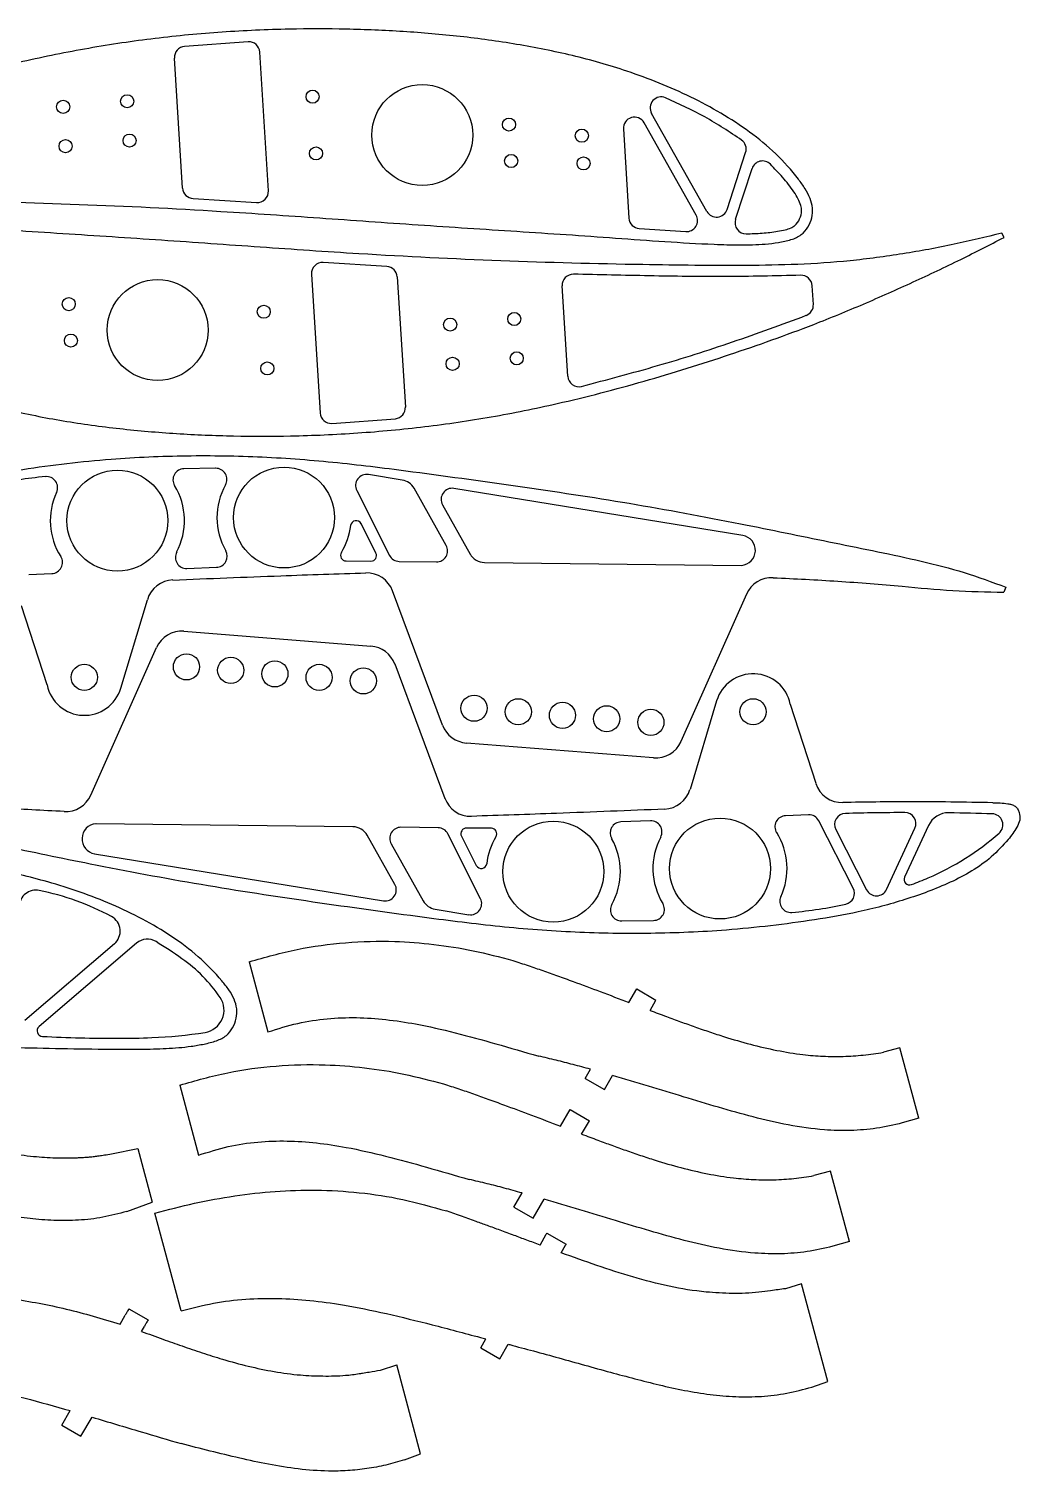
# Model space of a CAD drawing. Header units: inches. Extents: x -11.9 to 12, y -9.6 to 4.8.
# Drawn here: x 3.07 to 12, y -8.23 to 4.78 of the extents above; entities that cross this region are included whole.
import ezdxf

# ---------------------------------------------------------------- set-up
doc = ezdxf.new("R2010")
doc.units = ezdxf.units.IN
doc.header["$MEASUREMENT"] = 0

msp = doc.modelspace()

# ---------------------------------------------------------------- linework, layer by layer
at = {"color": 7, "linetype": 'Continuous', "lineweight": 25}
for p, q in [((5.043, 4.66), (4.469, 4.618)), ((5.226, 3.316), (5.148, 4.567)), ((4.452, 3.339), (4.379, 4.512)), ((9.084, 3.097), (8.614, 3.929)), ((9.18, 3.13), (8.681, 4.014)), ((8.427, 3.874), (8.477, 3.069)), ((9.362, 3.148), (9.529, 3.662)), ((9.438, 3.059), (9.587, 3.516)), ((4.546, 3.246), (5.119, 3.21)), ((8.57, 2.976), (8.99, 2.948)), ((11.859, 2.895), (11.838, 2.934)), ((6.294, 2.633), (5.721, 2.668)), ((5.614, 2.562), (5.692, 1.312)), ((6.388, 2.539), (6.461, 1.366)), ((7.926, 1.643), (7.875, 2.458)), ((10.14, 2.292), (10.129, 2.46)), ((5.797, 1.218), (6.371, 1.26)), ((4.75, 0.813), (4.464, 0.809)), ((6.433, 0.707), (6.129, 0.757)), ((6.023, 0.613), (6.317, 0.028)), ((6.829, 0.118), (6.54, 0.633)), ((9.503, 0.207), (6.899, 0.631)), ((6.796, 0.484), (7.045, 0.04)), ((6.195, 0.048), (6.062, 0.314)), ((4.49, -0.09), (4.758, -0.08)), ((5.926, -0.022), (6.15, -0.024)), ((6.406, -0.027), (6.741, -0.031)), ((7.174, -0.036), (9.491, -0.063)), ((3.066, -0.144), (3.272, -0.136)), ((11.876, -0.259), (11.856, -0.304)), ((3.895, -1.171), (4.134, -0.373)), ((6.797, -1.503), (6.345, -0.292)), ((9.537, -0.322), (8.946, -1.651)), ((3.23, -1.141), (3, -0.428)), ((4.464, -0.657), (6.15, -0.791)), ((3.625, -2.134), (4.216, -0.804)), ((6.365, -0.952), (6.817, -2.164)), ((9.267, -1.285), (9.028, -2.083)), ((9.932, -1.314), (10.162, -2.028)), ((8.698, -1.799), (7.011, -1.665)), ((10.096, -2.312), (9.89, -2.32)), ((5.988, -2.42), (3.671, -2.393)), ((6.756, -2.429), (6.421, -2.425)), ((7.236, -2.434), (7.012, -2.432)), ((8.672, -2.366), (8.404, -2.376)), ((10.5, -2.974), (10.189, -2.366)), ((10.342, -2.446), (10.62, -2.989)), ((10.8, -2.985), (11.056, -2.434)), ((11.177, -2.41), (10.962, -2.874)), ((6.366, -2.94), (6.117, -2.496)), ((6.333, -2.574), (6.622, -3.089)), ((7.139, -3.069), (6.844, -2.484)), ((6.967, -2.504), (7.1, -2.769)), ((3.659, -2.663), (6.263, -3.087)), ((6.729, -3.163), (7.033, -3.213)), ((8.412, -3.269), (8.698, -3.265)), ((3.837, -3.476), (3.029, -4.168)), ((4.036, -3.47), (3.158, -4.223)), ((5.052, -3.637), (5.222, -4.27)), ((8.477, -4.005), (8.547, -3.883)), ((8.547, -3.883), (8.72, -3.983)), ((8.667, -4.076), (8.72, -3.983)), ((10.921, -4.415), (10.771, -4.454)), ((11.091, -5.048), (10.921, -4.415)), ((8.082, -4.69), (8.129, -4.607)), ((8.255, -4.79), (8.328, -4.664)), ((4.426, -4.75), (4.596, -5.382)), ((8.082, -4.69), (8.255, -4.79)), ((7.861, -5.121), (7.947, -4.971)), ((7.947, -4.971), (8.12, -5.071)), ((8.05, -5.192), (8.12, -5.071)), ((11.091, -5.048), (10.942, -5.092)), ((3.81, -5.37), (4.049, -5.322)), ((4.049, -5.322), (4.178, -5.805)), ((10.295, -5.527), (10.145, -5.567)), ((10.465, -6.16), (10.295, -5.527)), ((7.44, -5.85), (7.513, -5.723)), ((3.949, -5.89), (4.178, -5.805)), ((7.44, -5.85), (7.613, -5.95)), ((7.613, -5.95), (7.712, -5.779)), ((4.438, -6.787), (4.202, -5.906)), ((7.675, -6.193), (7.731, -6.095)), ((7.737, -6.085), (7.91, -6.185)), ((7.865, -6.263), (7.904, -6.195)), ((10.465, -6.16), (10.316, -6.204)), ((10.033, -6.542), (9.888, -6.587)), ((10.269, -7.423), (10.033, -6.542)), ((3.888, -6.905), (3.934, -6.826)), ((3.967, -6.768), (4.141, -6.868)), ((4.081, -6.972), (4.107, -6.926)), ((7.137, -7.026), (7.187, -7.038)), ((7.14, -7.119), (7.187, -7.038)), ((7.14, -7.119), (7.313, -7.219)), ((7.313, -7.219), (7.389, -7.088)), ((6.236, -7.322), (6.383, -7.274)), ((6.598, -8.077), (6.383, -7.274)), ((10.126, -7.474), (10.269, -7.423)), ((3.362, -7.818), (3.438, -7.686)), ((3.535, -7.918), (3.635, -7.745)), ((3.362, -7.818), (3.535, -7.918)), ((6.452, -8.129), (6.598, -8.077))]:
    msp.add_line(p, q, dxfattribs=at)
for centre, radius in [((3.952, 4.124), 0.0591), ((5.624, 4.165), 0.0591), ((6.613, 3.819), 0.455), ((3.375, 4.073), 0.0591), ((7.395, 3.913), 0.0591), ((3.397, 3.719), 0.0591), ((3.974, 3.769), 0.0591), ((8.052, 3.813), 0.0591), ((5.655, 3.653), 0.0591), ((7.415, 3.585), 0.0591), ((8.068, 3.563), 0.0591), ((4.227, 2.06), 0.455), ((3.425, 2.294), 0.0591), ((5.184, 2.225), 0.0591), ((7.443, 2.16), 0.0591), ((6.865, 2.109), 0.0591), ((3.445, 1.965), 0.0591), ((7.465, 1.805), 0.0591), ((5.216, 1.714), 0.0591), ((6.887, 1.755), 0.0591), ((3.864, 0.341), 0.455), ((5.367, 0.369), 0.455), ((4.487, -0.978), 0.118), ((4.886, -1.009), 0.118), ((3.566, -1.072), 0.118), ((5.284, -1.041), 0.118), ((5.683, -1.073), 0.118), ((6.082, -1.104), 0.118), ((7.08, -1.351), 0.118), ((7.479, -1.383), 0.118), ((7.877, -1.415), 0.118), ((9.596, -1.383), 0.118), ((8.276, -1.446), 0.118), ((8.675, -1.478), 0.118), ((7.795, -2.825), 0.455), ((9.298, -2.797), 0.455)]:
    msp.add_circle(centre, radius, dxfattribs=at)
for centre, radius, start, end in [((4.479, 4.519), 0.1, 95.6174, 183.5577), ((5.048, 4.561), 0.1, 3.5577, 92.8442), ((8.768, 4.063), 0.1, 66.7293, 209.4208), ((8.527, 3.88), 0.1, 29.4208, 183.5577), ((9.434, 3.693), 0.1, 341.9531, 54.1126), ((9.682, 3.485), 0.1, 45.2859, 161.9531), ((4.552, 3.346), 0.1, 183.5577, 266.7145), ((5.126, 3.31), 0.1, 266.2438, 3.5577), ((9.267, 3.179), 0.1, 209.4208, 341.9531), ((8.577, 3.075), 0.1, 183.5577, 266.0903), ((8.996, 3.048), 0.1, 266.4857, 29.4208), ((9.533, 3.028), 0.1, 161.9531, 270.8162), ((5.714, 2.569), 0.1, 86.2438, 183.5577), ((6.288, 2.533), 0.1, 3.5577, 86.7145), ((7.975, 2.464), 0.1, 88.489, 183.5577), ((10.029, 2.454), 0.1, 3.5577, 92.523), ((10.04, 2.286), 0.1, 291.0812, 3.5577), ((8.025, 1.649), 0.1, 183.5577, 283.8499), ((5.792, 1.318), 0.1, 183.5577, 272.8442), ((6.361, 1.36), 0.1, 275.6174, 3.5577), ((4.465, 0.709), 0.1, 90.741, 211.4873), ((4.752, 0.713), 0.1, 330.7731, 90.741), ((3.598, -3.341), 4.097, 95.3626, 102.2446), ((3.225, 0.638), 0.1, 335.118, 95.3626), ((3.864, 0.341), 0.605, 331.987, 31.4873), ((5.367, 0.369), 0.605, 150.7731, 209.6429), ((6.112, 0.658), 0.1, 80.7435, 206.6861), ((6.409, 0.559), 0.15, 29.3332, 80.7435), ((3.864, 0.341), 0.605, 155.118, 212.3496), ((6.883, 0.533), 0.1, 80.7435, 209.3332), ((5.367, 0.369), 0.605, 328.7018, 353.1917), ((6.017, 0.291), 0.05, 26.6861, 173.1917), ((9.481, 0.073), 0.136, 274.1531, 80.7435), ((3.269, -0.036), 0.1, 272.1683, 32.3496), ((4.487, 0.01), 0.1, 151.987, 272.1683), ((4.754, 0.02), 0.1, 272.1683, 29.6429), ((5.927, 0.028), 0.05, 148.7018, 269.3332), ((6.151, 0.026), 0.05, 269.3332, 26.6861), ((6.407, 0.073), 0.1, 206.6861, 269.3332), ((6.742, 0.069), 0.1, 269.3332, 29.3332), ((7.175, 0.114), 0.15, 209.3332, 269.3332), ((6.111, -0.38), 0.25, 20.4741, 91.4423), ((4.374, -0.444), 0.25, 92.2181, 163.3004), ((9.765, -0.423), 0.25, 87.0327, 156.0344), ((4.444, -0.906), 0.25, 85.4607, 156.0344), ((6.131, -1.04), 0.25, 20.4741, 85.4607), ((9.596, -1.383), 0.343, 11.5962, 163.3004), ((3.566, -1.072), 0.343, 191.5962, 343.3004), ((7.031, -1.416), 0.25, 200.4741, 265.4607), ((8.718, -1.55), 0.25, 265.4607, 336.0344), ((10.4, -1.952), 0.25, 197.8796, 271.611), ((3.396, -2.033), 0.25, 267.0327, 336.0344), ((7.051, -2.076), 0.25, 200.4741, 271.4423), ((8.788, -2.011), 0.25, 272.2181, 343.3004), ((9.893, -2.42), 0.1, 92.1683, 212.3496), ((10.1, -2.412), 0.1, 27.1037, 92.1683), ((10.431, -2.4), 0.1, 91.6103, 207.1037), ((11.043, -24.161), 21.869, 90.205, 91.6103), ((10.965, -2.392), 0.1, 335.1037, 90.205), ((11.359, -2.494), 0.2, 89.1653, 155.1037), ((11.043, -24.161), 21.869, 88.1414, 89.1653), ((11.749, -2.403), 0.1, 311.1784, 88.1414), ((3.681, -2.529), 0.136, 94.1531, 260.7435), ((5.986, -2.57), 0.15, 29.3332, 89.3332), ((6.42, -2.525), 0.1, 89.3332, 209.3332), ((6.755, -2.529), 0.1, 26.6861, 89.3332), ((7.011, -2.482), 0.05, 89.3332, 206.6861), ((7.235, -2.484), 0.05, 328.7018, 89.3332), ((8.408, -2.476), 0.1, 92.1683, 209.6429), ((8.675, -2.466), 0.1, 331.987, 92.1683), ((7.795, -2.825), 0.605, 148.7018, 173.1917), ((7.795, -2.825), 0.605, 330.7731, 29.6429), ((9.298, -2.797), 0.605, 151.987, 211.4873), ((9.298, -2.797), 0.605, 335.118, 32.3496), ((10.226, -0.662), 2.413, 293.1701, 311.1784), ((7.145, -2.747), 0.05, 206.6861, 353.1917), ((3.129, -3.142), 0.15, 78.6678, 178), ((6.279, -2.989), 0.1, 260.7435, 29.3332), ((10.411, -3.02), 0.1, 282.2446, 27.1037), ((10.709, -2.943), 0.1, 207.1037, 335.1037), ((11.007, -2.895), 0.05, 155.1037, 290.8992), ((9.564, 0.886), 4.097, 290.8992, 293.1701), ((2.7, -5.282), 2.333, 61.5852, 78.6678), ((6.753, -3.015), 0.15, 209.3332, 260.7435), ((7.049, -3.114), 0.1, 260.7435, 26.6861), ((8.41, -3.169), 0.1, 150.7731, 270.741), ((8.697, -3.165), 0.1, 270.741, 31.4873), ((9.937, -3.093), 0.1, 155.118, 275.3626), ((9.564, 0.886), 4.097, 275.3626, 282.2446), ((3.739, -3.362), 0.15, 310.6113, 61.5852), ((4.134, -3.584), 0.15, 58.3644, 130.6113), ((1.819, -7.341), 4.563, 54.8466, 58.3644), ((3.654, -4.735), 1.376, 34.2797, 54.8466), ((4.623, -4.074), 0.203, 278.7902, 34.2797), ((3.19, -4.261), 0.05, 130.6113, 267.1537), ((4.001, -0.052), 4.273, 272.3157, 278.7902), ((3.873, 9.465), 13.793, 267.1537, 269.9792), ((3.871, 3.183), 7.511, 269.9792, 272.3157)]:
    msp.add_arc(centre, radius, start, end, dxfattribs=at)
for points, knots in [([(-0.999, 2.944), (-0.856, 2.979), (-0.562, 3.051), (-0.105, 3.135), (0.366, 3.198), (0.839, 3.229), (1.306, 3.238), (1.771, 3.235), (2.508, 3.225), (3.518, 3.199), (4.669, 3.142), (5.688, 3.072), (6.577, 3.008), (7.467, 2.951), (8.356, 2.892), (9.026, 2.84), (9.476, 2.826), (9.67, 2.83), (9.824, 2.849), (9.934, 2.87), (10.032, 2.912), (10.094, 2.987), (10.13, 3.07), (10.137, 3.162), (10.112, 3.251), (10.066, 3.338), (9.966, 3.476), (9.806, 3.655), (9.567, 3.851), (9.308, 4.019), (9.035, 4.165), (8.751, 4.29), (8.397, 4.421), (7.968, 4.542), (7.464, 4.642), (6.955, 4.712), (6.442, 4.756), (5.928, 4.777), (5.383, 4.777), (4.808, 4.752), (4.204, 4.695), (3.604, 4.606), (2.943, 4.472), (2.225, 4.286), (1.454, 4.045), (0.795, 3.81), (0.245, 3.586), (-0.197, 3.388), (-0.619, 3.188), (-0.89, 3.05), (-1.02, 2.984)], [0, 0, 0, 0, 0.018826, 0.039038, 0.059694, 0.079976, 0.099943, 0.119841, 0.139819, 0.194838, 0.2498, 0.288066, 0.326302, 0.36454, 0.402791, 0.440974, 0.450927, 0.460763, 0.465859, 0.470866, 0.475275, 0.479136, 0.483093, 0.486825, 0.490659, 0.494882, 0.499387, 0.512591, 0.525744, 0.539003, 0.552254, 0.565554, 0.578871, 0.600836, 0.622839, 0.644878, 0.666941, 0.689013, 0.711081, 0.737094, 0.763097, 0.789082, 0.815088, 0.849843, 0.88448, 0.919011, 0.939821, 0.960907, 0.981274, 1, 1, 1, 1]), ([(9.493, 3.774), (9.384, 3.846), (9.166, 3.992), (8.928, 4.1), (8.808, 4.155)], [0, 0, 0, 0, 0.497934, 1, 1, 1, 1]), ([(9.534, 2.928), (9.583, 2.93), (9.678, 2.932), (9.795, 2.946), (9.882, 2.963), (9.934, 2.977), (9.983, 3.007), (10.02, 3.06), (10.038, 3.126), (10.027, 3.188), (10.003, 3.246), (9.949, 3.333), (9.865, 3.438), (9.789, 3.517), (9.752, 3.556)], [0, 0, 0, 0, 0.130145, 0.255615, 0.318535, 0.367812, 0.401711, 0.470426, 0.536899, 0.580914, 0.637497, 0.705891, 0.854893, 1, 1, 1, 1]), ([(11.838, 2.934), (11.696, 2.9), (11.401, 2.827), (10.945, 2.744), (10.474, 2.68), (10.001, 2.649), (9.534, 2.641), (9.069, 2.643), (8.331, 2.653), (7.322, 2.679), (6.171, 2.737), (5.152, 2.807), (4.262, 2.871), (3.373, 2.928), (2.484, 2.987), (1.814, 3.039), (1.364, 3.053), (1.17, 3.048), (1.016, 3.03), (0.905, 3.009), (0.808, 2.967), (0.746, 2.892), (0.71, 2.808), (0.702, 2.717), (0.728, 2.628), (0.773, 2.541), (0.873, 2.403), (1.034, 2.223), (1.273, 2.028), (1.532, 1.859), (1.805, 1.714), (2.089, 1.588), (2.443, 1.458), (2.872, 1.337), (3.376, 1.236), (3.885, 1.167), (4.397, 1.123), (4.912, 1.102), (5.457, 1.102), (6.032, 1.127), (6.636, 1.184), (7.236, 1.272), (7.897, 1.406), (8.615, 1.593), (9.386, 1.834), (10.045, 2.068), (10.595, 2.293), (11.036, 2.49), (11.459, 2.69), (11.73, 2.828), (11.859, 2.895)], [0, 0, 0, 0, 0.0188263, 0.0390382, 0.0596943, 0.0799758, 0.0999433, 0.1198414, 0.1398194, 0.1948381, 0.2497998, 0.2880659, 0.3263018, 0.3645395, 0.4027908, 0.4409742, 0.4509268, 0.4607631, 0.465859, 0.4708662, 0.4752754, 0.479136, 0.4830934, 0.4868248, 0.4906587, 0.4948821, 0.4993872, 0.5125909, 0.5257442, 0.5390031, 0.5522537, 0.5655545, 0.5788705, 0.6008358, 0.6228395, 0.6448777, 0.6669409, 0.6890132, 0.711081, 0.7370936, 0.7630966, 0.7890815, 0.8150879, 0.8498427, 0.88448, 0.9190106, 0.9398213, 0.9609073, 0.9812736, 1, 1, 1, 1]), ([(10.025, 2.554), (9.797, 2.549), (9.342, 2.538), (8.66, 2.548), (8.205, 2.559), (7.977, 2.564)], [0, 0, 0, 0, 0.334001, 0.666514, 1, 1, 1, 1]), ([(8.049, 1.552), (8.279, 1.613), (8.736, 1.733), (9.412, 1.948), (9.855, 2.111), (10.076, 2.193)], [0, 0, 0, 0, 0.3344125, 0.6677053, 1, 1, 1, 1]), ([(1.265, 0.079), (1.314, 0.133), (1.412, 0.242), (1.592, 0.367), (1.786, 0.469), (1.989, 0.551), (2.195, 0.622), (2.405, 0.683), (2.676, 0.747), (3.011, 0.806), (3.408, 0.859), (3.9, 0.908), (4.488, 0.933), (5.17, 0.922), (5.851, 0.87), (6.639, 0.769), (7.537, 0.645), (8.544, 0.493), (9.342, 0.342), (9.936, 0.221), (10.328, 0.14), (10.721, 0.062), (11.112, -0.022), (11.501, -0.121), (11.751, -0.213), (11.876, -0.259)], [0, 0, 0, 0, 0.019985, 0.039991, 0.059992, 0.080036, 0.100054, 0.120049, 0.140039, 0.176715, 0.213405, 0.250064, 0.31255, 0.375056, 0.437529, 0.500033, 0.593361, 0.686689, 0.779968, 0.816622, 0.853304, 0.890023, 0.926723, 0.96335, 1, 1, 1, 1]), ([(4.364, -0.195), (4.689, -0.181), (5.269, -0.158), (5.849, -0.138), (6.104, -0.13)], [0, 0, 0, 0, 0.56001, 1, 1, 1, 1]), ([(9.778, -0.174), (9.973, -0.183), (10.361, -0.202), (10.9, -0.246), (11.398, -0.295), (11.703, -0.301), (11.856, -0.304)], [0, 0, 0, 0, 0.280013, 0.560008, 0.780001, 1, 1, 1, 1]), ([(11.897, -2.535), (11.848, -2.589), (11.75, -2.697), (11.57, -2.823), (11.376, -2.924), (11.173, -3.007), (10.967, -3.078), (10.757, -3.139), (10.485, -3.203), (10.151, -3.262), (9.754, -3.315), (9.262, -3.364), (8.674, -3.388), (7.992, -3.378), (7.311, -3.326), (6.523, -3.225), (5.625, -3.101), (4.618, -2.948), (3.82, -2.798), (3.226, -2.677), (2.834, -2.596), (2.441, -2.517), (2.049, -2.433), (1.661, -2.335), (1.411, -2.243), (1.285, -2.197)], [0, 0, 0, 0, 0.019985, 0.039991, 0.059992, 0.080036, 0.100054, 0.120049, 0.140039, 0.176715, 0.213405, 0.250064, 0.31255, 0.375056, 0.437529, 0.500033, 0.593361, 0.686689, 0.779968, 0.816622, 0.853304, 0.890023, 0.926723, 0.96335, 1, 1, 1, 1]), ([(3.383, -2.282), (3.189, -2.273), (2.801, -2.254), (2.262, -2.21), (1.764, -2.161), (1.459, -2.154), (1.306, -2.151)], [0, 0, 0, 0, 0.280013, 0.560008, 0.780001, 1, 1, 1, 1]), ([(11.757, -2.203), (11.505, -2.199), (11.055, -2.191), (10.605, -2.198), (10.407, -2.201)], [0, 0, 0, 0, 0.560025, 1, 1, 1, 1]), ([(11.757, -2.203), (11.803, -2.204), (11.86, -2.205), (11.927, -2.219), (11.96, -2.232), (11.983, -2.259), (12.001, -2.301), (12.007, -2.361), (11.967, -2.445), (11.925, -2.499), (11.897, -2.535)], [0, 0, 0, 0, 0.249351, 0.31302, 0.375608, 0.437245, 0.501172, 0.624613, 0.750452, 1, 1, 1, 1]), ([(8.798, -2.261), (8.473, -2.274), (7.893, -2.298), (7.313, -2.318), (7.058, -2.326)], [0, 0, 0, 0, 0.56001, 1, 1, 1, 1]), ([(-6.165, -4.852), (-6.024, -4.809), (-5.73, -4.721), (-5.274, -4.613), (-4.802, -4.525), (-4.328, -4.469), (-3.857, -4.437), (-3.388, -4.415), (-2.644, -4.387), (-1.625, -4.36), (-0.468, -4.359), (0.551, -4.376), (1.432, -4.392), (2.313, -4.402), (3.194, -4.415), (3.858, -4.431), (4.303, -4.422), (4.494, -4.407), (4.645, -4.381), (4.754, -4.355), (4.848, -4.31), (4.907, -4.234), (4.94, -4.15), (4.945, -4.06), (4.918, -3.972), (4.87, -3.889), (4.766, -3.757), (4.599, -3.587), (4.354, -3.404), (4.091, -3.25), (3.815, -3.118), (3.529, -3.007), (3.171, -2.894), (2.736, -2.793), (2.227, -2.717), (1.713, -2.672), (1.198, -2.654), (0.681, -2.659), (0.135, -2.686), (-0.441, -2.741), (-1.043, -2.828), (-1.639, -2.947), (-2.295, -3.115), (-3.005, -3.34), (-3.765, -3.621), (-4.413, -3.89), (-4.952, -4.144), (-5.385, -4.365), (-5.798, -4.588), (-6.062, -4.74), (-6.188, -4.813)], [0, 0, 0, 0, 0.019014, 0.039431, 0.060281, 0.080741, 0.100891, 0.120982, 0.141155, 0.196696, 0.252182, 0.290008, 0.327804, 0.365604, 0.403417, 0.441161, 0.450998, 0.460722, 0.465759, 0.470718, 0.475093, 0.478893, 0.482815, 0.486517, 0.490278, 0.494416, 0.498849, 0.511934, 0.524918, 0.538028, 0.551123, 0.564269, 0.577431, 0.599469, 0.621546, 0.643658, 0.665796, 0.687944, 0.710087, 0.736189, 0.762282, 0.788356, 0.81445, 0.849323, 0.884083, 0.918729, 0.939605, 0.960764, 0.981206, 1, 1, 1, 1]), ([(5.052, -3.637), (5.196, -3.597), (5.481, -3.517), (5.922, -3.458), (6.335, -3.447), (6.72, -3.477), (7.077, -3.533), (7.312, -3.595), (7.431, -3.627)], [0, 0, 0, 0, 0.184767, 0.3678, 0.551449, 0.697723, 0.846899, 1, 1, 1, 1]), ([(7.431, -3.627), (7.477, -3.642), (7.567, -3.671), (7.7, -3.717), (7.835, -3.765), (8.008, -3.828), (8.223, -3.908), (8.391, -3.972), (8.477, -4.005)], [0, 0, 0, 0, 0.129694, 0.2548, 0.380286, 0.515269, 0.75122, 1, 1, 1, 1]), ([(5.222, -4.27), (5.311, -4.242), (5.485, -4.187), (5.754, -4.147), (6.02, -4.137), (6.287, -4.156), (6.584, -4.201), (6.915, -4.276), (7.284, -4.379), (7.534, -4.451), (7.663, -4.489)], [0, 0, 0, 0, 0.111851, 0.219416, 0.325312, 0.431635, 0.539937, 0.686447, 0.839549, 1, 1, 1, 1]), ([(8.667, -4.076), (8.716, -4.095), (8.808, -4.129), (8.943, -4.179), (9.072, -4.225), (9.204, -4.271), (9.37, -4.325), (9.572, -4.384), (9.808, -4.439), (10.027, -4.475), (10.228, -4.492), (10.409, -4.493), (10.591, -4.482), (10.711, -4.464), (10.771, -4.454)], [0, 0, 0, 0, 0.073107, 0.135895, 0.198654, 0.263775, 0.32878, 0.44103, 0.554205, 0.664495, 0.748501, 0.832112, 0.91579, 1, 1, 1, 1]), ([(8.129, -4.607), (8.077, -4.593), (7.975, -4.565), (7.819, -4.525), (7.715, -4.501), (7.663, -4.489)], [0, 0, 0, 0, 0.336677, 0.661727, 1, 1, 1, 1]), ([(4.426, -4.75), (4.57, -4.709), (4.855, -4.629), (5.296, -4.57), (5.709, -4.56), (6.094, -4.589), (6.451, -4.646), (6.686, -4.708), (6.805, -4.739)], [0, 0, 0, 0, 0.1847666, 0.3677999, 0.5514491, 0.6977233, 0.8468992, 1, 1, 1, 1]), ([(10.942, -5.092), (10.865, -5.11), (10.711, -5.144), (10.475, -5.164), (10.208, -5.156), (9.914, -5.114), (9.596, -5.04), (9.284, -4.951), (8.97, -4.857), (8.651, -4.759), (8.436, -4.696), (8.328, -4.664)], [0, 0, 0, 0, 0.088294, 0.175528, 0.263773, 0.386138, 0.507481, 0.627822, 0.748863, 0.873819, 1, 1, 1, 1]), ([(6.805, -4.739), (6.851, -4.754), (6.941, -4.783), (7.074, -4.829), (7.209, -4.877), (7.383, -4.941), (7.602, -5.023), (7.773, -5.088), (7.861, -5.121)], [0, 0, 0, 0, 0.1284865, 0.252428, 0.3767463, 0.5104729, 0.7489421, 1, 1, 1, 1]), ([(8.05, -5.192), (8.099, -5.21), (8.189, -5.244), (8.322, -5.293), (8.449, -5.339), (8.58, -5.384), (8.745, -5.438), (8.946, -5.497), (9.182, -5.552), (9.401, -5.587), (9.602, -5.604), (9.783, -5.606), (9.965, -5.595), (10.085, -5.576), (10.145, -5.567)], [0, 0, 0, 0, 0.071981, 0.133849, 0.196427, 0.261055, 0.325526, 0.43832, 0.552044, 0.662869, 0.747282, 0.831298, 0.915382, 1, 1, 1, 1]), ([(2.283, -5.209), (2.308, -5.216), (2.356, -5.231), (2.478, -5.268), (2.652, -5.315), (2.879, -5.363), (3.097, -5.395), (3.306, -5.408), (3.452, -5.408), (3.547, -5.403), (3.591, -5.4), (3.635, -5.396), (3.678, -5.39), (3.716, -5.385), (3.76, -5.378), (3.789, -5.374), (3.81, -5.37)], [0, 0, 0, 0, 0.049675, 0.096989, 0.247283, 0.397069, 0.546586, 0.673701, 0.801256, 0.828949, 0.857908, 0.885807, 0.914252, 0.942793, 0.959619, 1, 1, 1, 1]), ([(4.596, -5.382), (4.685, -5.354), (4.859, -5.299), (5.128, -5.259), (5.394, -5.25), (5.661, -5.268), (5.958, -5.314), (6.289, -5.389), (6.658, -5.491), (6.908, -5.564), (7.037, -5.601)], [0, 0, 0, 0, 0.111851, 0.219416, 0.325312, 0.431635, 0.539937, 0.686447, 0.839549, 1, 1, 1, 1]), ([(4.202, -5.906), (4.321, -5.874), (4.558, -5.812), (4.921, -5.746), (5.287, -5.704), (5.663, -5.692), (6.048, -5.715), (6.442, -5.774), (6.7, -5.848), (6.831, -5.885)], [0, 0, 0, 0, 0.138164, 0.276059, 0.413931, 0.552266, 0.698498, 0.847242, 1, 1, 1, 1]), ([(7.513, -5.723), (7.46, -5.708), (7.355, -5.679), (7.196, -5.638), (7.091, -5.614), (7.037, -5.601)], [0, 0, 0, 0, 0.337504, 0.66188, 1, 1, 1, 1]), ([(3.949, -5.89), (3.877, -5.909), (3.734, -5.947), (3.513, -5.972), (3.293, -5.974), (3.076, -5.956), (2.862, -5.924), (2.654, -5.883), (2.517, -5.852), (2.451, -5.837)], [0, 0, 0, 0, 0.147392, 0.292075, 0.438916, 0.581101, 0.723244, 0.866167, 1, 1, 1, 1]), ([(10.316, -6.204), (10.238, -6.222), (10.085, -6.257), (9.849, -6.276), (9.583, -6.268), (9.289, -6.227), (8.974, -6.153), (8.663, -6.065), (8.351, -5.972), (8.034, -5.874), (7.819, -5.811), (7.712, -5.779)], [0, 0, 0, 0, 0.088645, 0.176225, 0.26482, 0.386978, 0.508111, 0.628246, 0.749209, 0.87394, 1, 1, 1, 1]), ([(7.675, -6.193), (7.635, -6.178), (7.557, -6.149), (7.437, -6.104), (7.319, -6.06), (7.205, -6.019), (7.044, -5.96), (6.921, -5.917), (6.831, -5.885)], [0, 0, 0, 0, 0.142058, 0.277226, 0.427831, 0.563054, 0.682702, 1, 1, 1, 1]), ([(7.737, -6.085), (7.736, -6.086), (7.735, -6.089), (7.732, -6.093), (7.731, -6.095)], [0, 0, 0, 0, 0.559823, 1, 1, 1, 1]), ([(7.91, -6.185), (7.909, -6.186), (7.908, -6.189), (7.905, -6.193), (7.904, -6.195)], [0, 0, 0, 0, 0.559823, 1, 1, 1, 1]), ([(9.888, -6.587), (9.844, -6.593), (9.763, -6.603), (9.644, -6.619), (9.529, -6.63), (9.41, -6.63), (9.291, -6.626), (9.1, -6.612), (8.838, -6.57), (8.51, -6.484), (8.186, -6.378), (7.972, -6.301), (7.865, -6.263)], [0, 0, 0, 0, 0.064854, 0.11707, 0.174301, 0.231029, 0.289157, 0.346186, 0.508198, 0.671554, 0.835468, 1, 1, 1, 1]), ([(0.599, -6.811), (0.743, -6.775), (1.034, -6.701), (1.486, -6.64), (1.948, -6.611), (2.425, -6.621), (2.912, -6.671), (3.406, -6.761), (3.727, -6.857), (3.888, -6.905)], [0, 0, 0, 0, 0.133249, 0.2700321, 0.4089352, 0.5496226, 0.6985631, 0.8487718, 1, 1, 1, 1]), ([(4.438, -6.787), (4.535, -6.762), (4.727, -6.712), (5.02, -6.677), (5.311, -6.67), (5.602, -6.689), (5.93, -6.735), (6.297, -6.81), (6.71, -6.913), (6.992, -6.987), (7.137, -7.026)], [0, 0, 0, 0, 0.1096912, 0.2159787, 0.3211066, 0.4269629, 0.535054, 0.6818656, 0.8363785, 1, 1, 1, 1]), ([(3.967, -6.768), (3.962, -6.778), (3.951, -6.796), (3.939, -6.817), (3.934, -6.826)], [0, 0, 0, 0, 0.560319, 1, 1, 1, 1]), ([(4.141, -6.868), (4.135, -6.878), (4.124, -6.896), (4.112, -6.917), (4.107, -6.926)], [0, 0, 0, 0, 0.560319, 1, 1, 1, 1]), ([(4.081, -6.972), (4.145, -6.995), (4.267, -7.04), (4.449, -7.104), (4.628, -7.165), (4.827, -7.228), (5.043, -7.287), (5.277, -7.337), (5.502, -7.367), (5.717, -7.376), (5.874, -7.373), (5.983, -7.362), (6.035, -7.354), (6.085, -7.346), (6.149, -7.336), (6.202, -7.327), (6.236, -7.322)], [0, 0, 0, 0, 0.092503, 0.175464, 0.261629, 0.348774, 0.457388, 0.565323, 0.672607, 0.76411, 0.856383, 0.884364, 0.912938, 0.926798, 0.954159, 1, 1, 1, 1]), ([(7.389, -7.088), (7.393, -7.089), (7.469, -7.109), (7.621, -7.149), (7.846, -7.211), (8.077, -7.276), (8.305, -7.339), (8.53, -7.399), (8.752, -7.456), (8.978, -7.506), (9.208, -7.543), (9.44, -7.563), (9.671, -7.562), (9.902, -7.534), (10.051, -7.494), (10.126, -7.474)], [0, 0, 0, 0, 0.004775, 0.084105, 0.168537, 0.253893, 0.341177, 0.421504, 0.502953, 0.586592, 0.669548, 0.752304, 0.834957, 0.916681, 1, 1, 1, 1]), ([(0.788, -7.516), (0.91, -7.482), (1.151, -7.415), (1.52, -7.373), (1.886, -7.372), (2.259, -7.408), (2.641, -7.476), (3.037, -7.572), (3.302, -7.648), (3.438, -7.686)], [0, 0, 0, 0, 0.141103, 0.277314, 0.41195, 0.547674, 0.693174, 0.843607, 1, 1, 1, 1]), ([(3.635, -7.745), (3.782, -7.789), (4.05, -7.87), (4.318, -7.949), (4.439, -7.984)], [0, 0, 0, 0, 0.550159, 1, 1, 1, 1]), ([(6.452, -8.129), (6.396, -8.146), (6.285, -8.18), (6.114, -8.212), (5.941, -8.23), (5.734, -8.234), (5.495, -8.216), (5.228, -8.173), (4.964, -8.115), (4.702, -8.052), (4.526, -8.007), (4.439, -7.984)], [0, 0, 0, 0, 0.0852843, 0.1699515, 0.2546122, 0.3398828, 0.4724769, 0.6048749, 0.7348522, 0.8683453, 1, 1, 1, 1])]:
    msp.add_open_spline(points, degree=3, knots=knots, dxfattribs=at)

doc.saveas('drawing.dxf')
